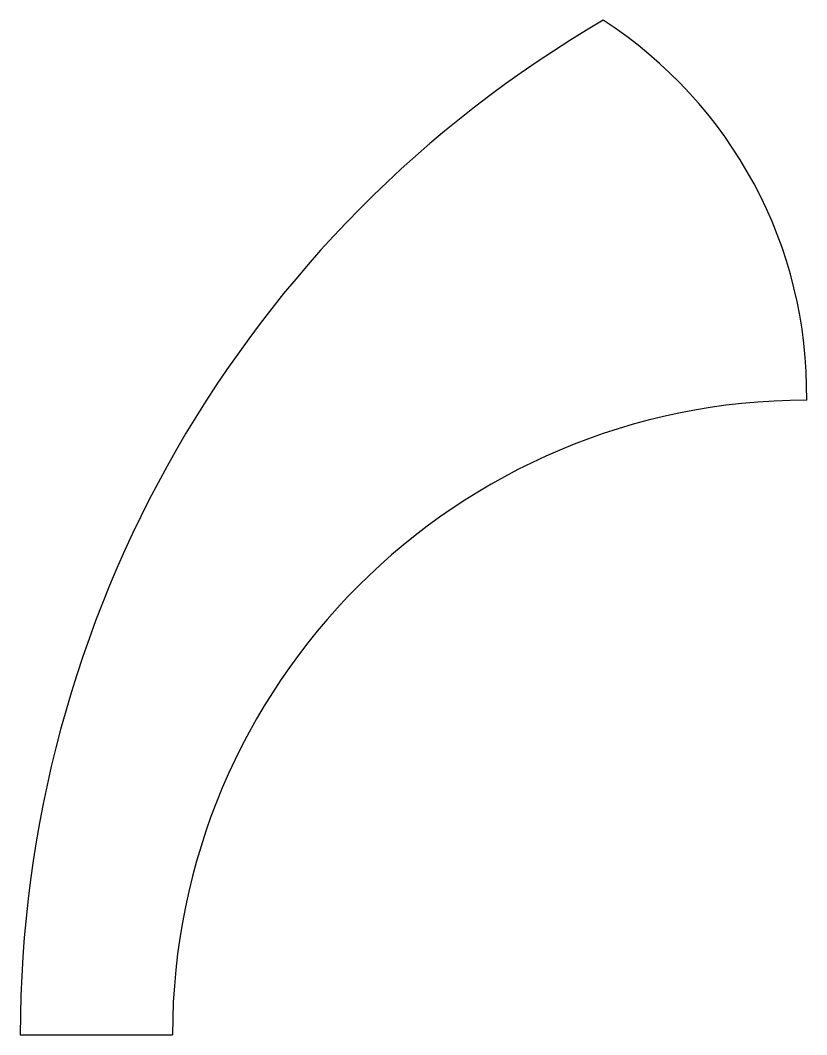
# Model space of a CAD drawing. Header units: inches. Extents: x -2.48 to 0, y 0 to 3.2.
import ezdxf

# ---------------------------------------------------------------- set-up
doc = ezdxf.new("R2010")
doc.units = ezdxf.units.IN
doc.header["$MEASUREMENT"] = 0

msp = doc.modelspace()

# ---------------------------------------------------------------- linework, layer by layer
at = {"color": 7, "linetype": 'Continuous'}
msp.add_line((-2.48, 0), (-2, 0), dxfattribs=at)
for centre, radius, start, end in [((-1.4, 2.0204), 1.4, 359.1636, 57.2133), ((1.22, 0), 3.7, 120.2127, 180), ((0, 0), 2, 90.0043, 180)]:
    msp.add_arc(centre, radius, start, end, dxfattribs=at)

doc.saveas('drawing.dxf')
